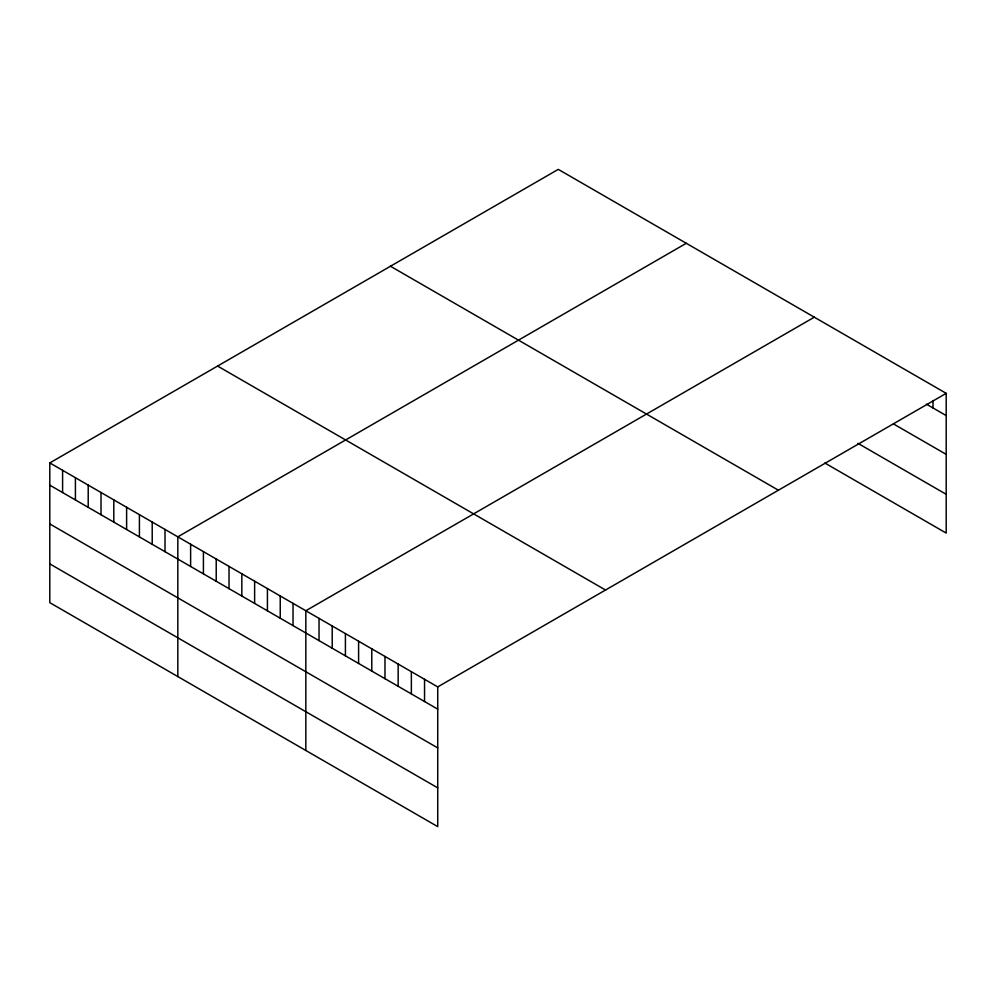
<?xml version="1.0" encoding="UTF-8"?>
<svg xmlns="http://www.w3.org/2000/svg" width="996" height="996" viewBox="0 0 996 996"><rect width="100%" height="100%" fill="white"/><g stroke="black" fill="none" stroke-linecap="round" stroke-linejoin="round"><path stroke-width="1.49" d="M49.8 462.928L437.73 686.904L437.73 826.63L49.8 602.655L49.8 462.928L558.27 169.37L946.2 393.345L946.2 533.072L824.85 463.016M686.281 243.285L177.823 536.844L177.823 676.57M814.305 317.189L305.834 610.747L305.834 750.474M437.73 686.904L946.2 393.345M926.417 404.164L946.2 415.581M893.437 423.898L946.2 454.35M857.83 443.282L946.2 494.302M390.469 266.243L778.411 490.219M217.589 366.055L605.531 590.03M49.8 485.164L437.73 709.14M49.8 523.933L437.73 747.909M49.8 563.885L437.73 787.861M933.015 400.554L933.015 407.962M424.545 679.284L424.545 701.533M411.36 671.678L411.36 693.913M398.163 664.058L398.163 686.294M384.979 656.439L384.979 678.687M371.782 648.832L371.782 671.067M358.597 641.212L358.597 663.448M345.413 633.593L345.413 655.841M332.216 625.986L332.216 648.222M319.031 618.367L319.031 640.602M293.036 603.364L293.036 625.6M280.237 595.969L280.237 618.205M267.426 588.574L267.426 610.822M254.627 581.191L254.627 603.427M241.829 573.796L241.829 596.031M229.03 566.4L229.03 588.648M216.219 559.017L216.219 581.253M203.421 551.622L203.421 573.858M190.622 544.227L190.622 566.475M165.012 529.449L165.012 551.684M152.214 522.066L152.214 544.302M139.415 514.671L139.415 536.906M126.617 507.275L126.617 529.511M113.805 499.892L113.805 522.128M101.007 492.497L101.007 514.733M88.208 485.102L88.208 507.338M75.41 477.719L75.41 499.955M62.599 470.324L62.599 492.559"/></g></svg>
